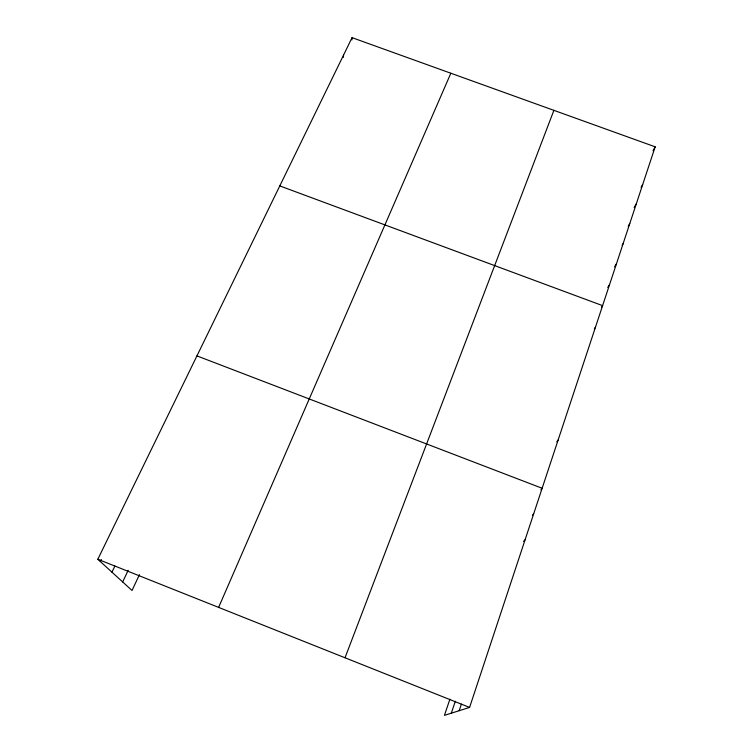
<?xml version="1.0" encoding="UTF-8"?>
<svg xmlns="http://www.w3.org/2000/svg" width="753" height="753" viewBox="0 0 753 753"><rect width="100%" height="100%" fill="white"/><g stroke="black" fill="none" stroke-linecap="round" stroke-linejoin="round"><path stroke-width="1.13" d="M343.434 57.36L343.528 55.138M351.933 39.909L352.056 37.65L655.176 146.826L469.59 707.425L444.439 715.35L449.908 699.208M459.179 710.71L461.382 704.111M451.311 713.185L455.32 701.259M345.015 657.774L553.897 110.343M218.624 607.398L450.849 73.229M139.446 574.661L132.02 590.493L97.824 559.253L352.056 37.65M122.664 581.937L128.179 570.313M111.952 572.158L114.898 566.021M100.347 561.559L101.354 559.488M652.983 150.732L655.176 146.826M641.076 187.346L642.685 184.551M634.158 207.527L636.276 203.894M628.2 226.211L629.772 223.556M622.119 245.271L623.145 243.558M614.58 266.882L616.415 263.898M607.756 287.477L609.563 284.596M601.412 307.497L602.598 305.643L279.796 185.906M594.333 328.854L595.501 327.066M556.768 441.804L558.086 440.091M540.88 489.742L542.141 488.264L196.938 355.896M532.465 515.146L533.689 513.791M523.495 541.445L525.076 539.816M97.824 559.253L469.59 707.425"/></g></svg>
